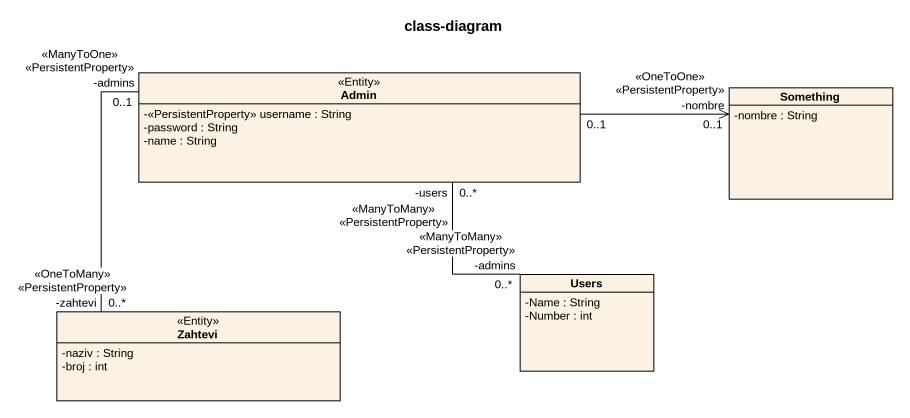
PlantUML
@startuml
title class-diagram
hide circle
hide empty members
skinparam classAttributeIconSize 0
class Admin <<Entity>> {
  -<<PersistentProperty>> username : String
  -password : String
  -name : String
}
class Something {
  -nombre : String
}
class Users {
  -Name : String
  -Number : int
}
class Zahtevi <<Entity>> {
  -naziv : String
  -broj : int
}
Admin "0..1" -right-> "0..1\n-nombre\n<<OneToOne>> <<PersistentProperty>>" Something
Admin "0..*\n-users\n<<ManyToMany>> <<PersistentProperty>>" -- "0..*\n-admins\n<<ManyToMany>> <<PersistentProperty>>" Users
Admin "0..1\n-admins\n<<ManyToOne>> <<PersistentProperty>>" -- "-zahtevi\n0..*\n<<OneToMany>> <<PersistentProperty>>" Zahtevi
@enduml
